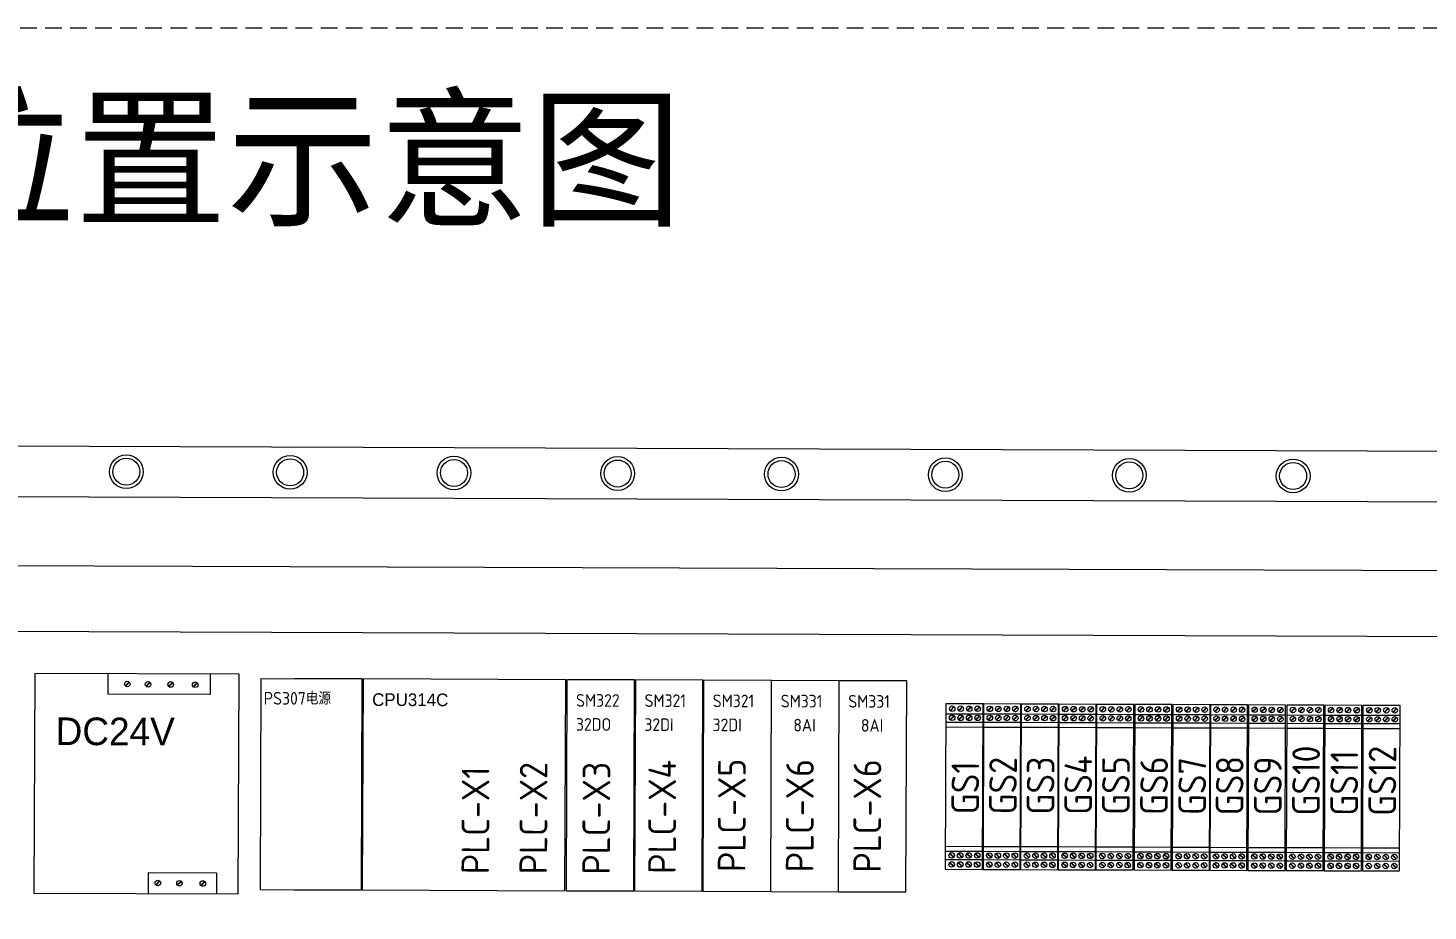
# Model space of a CAD drawing. Header units: millimetres. Extents: x 32721 to 103787, y 57624 to 127312.
# Drawn here: x 33099.7 to 33518.8, y 61920.4 to 62184.8 of the extents above; entities that cross this region are included whole.
import ezdxf

# ---------------------------------------------------------------- set-up
doc = ezdxf.new("R2010")
doc.units = ezdxf.units.MM
doc.header["$LTSCALE"] = 10
doc.linetypes.add('DASHED', pattern=[0.75, 0.5, -0.25])
doc.layers.get('0').update_dxf_attribs({"lineweight": 18})
doc.layers.add('1轮廓实线层', color=7, linetype='Continuous', lineweight=18)
doc.layers.add('6文字层', color=3, linetype='Continuous', lineweight=18)
doc.styles.add('FS', font='')
doc.styles.get("Standard").update_dxf_attribs({"font": 'isocp.shx', "width": 0.707, "bigfont": 'hztxt.shx'})
doc.styles.add('样式 1', font='SIMYOU.TTF', dxfattribs={"width": 0.75})
doc.styles.get('FS').set_extended_font_data('宋体')

msp = doc.modelspace()

# ---------------------------------------------------------------- linework, layer by layer
at = {"layer": '1轮廓实线层'}
for p, q in [((33028.64, 62059.9), (33726.1, 62057.38)), ((33043.75, 62044.68), (33710.89, 62042.27)), ((33068.33, 62024), (33686.16, 62021.77)), ((33087.98, 62004.22), (33666.36, 62002.14)), ((33101.77, 61991.54), (33101.53, 61925.83)), ((33162.92, 61991.31), (33101.77, 61991.54)), ((33162.69, 61925.61), (33162.92, 61991.31)), ((33128.83, 61987.87), (33129.99, 61989.02)), ((33128.93, 61987.77), (33130.1, 61988.92)), ((33135.05, 61987.79), (33136.21, 61988.95)), ((33135.15, 61987.69), (33136.31, 61988.85)), ((33141.81, 61987.72), (33142.97, 61988.88)), ((33141.91, 61987.62), (33143.08, 61988.77)), ((33149.15, 61987.64), (33150.32, 61988.8)), ((33149.25, 61987.54), (33150.42, 61988.7)), ((33169.48, 61990.03), (33169.25, 61926.85)), ((33169.48, 61990.03), (33199.8, 61989.92)), ((33199.8, 61989.92), (33179.58, 61989.99)), ((33199.57, 61926.74), (33199.8, 61989.92)), ((33200.04, 61989.92), (33199.81, 61926.74)), ((33260.69, 61989.7), (33200.04, 61989.92)), ((33260.46, 61926.52), (33260.69, 61989.7)), ((33261.07, 61989.7), (33260.84, 61926.52)), ((33281.29, 61989.62), (33261.07, 61989.7)), ((33281.06, 61926.45), (33281.29, 61989.62)), ((33281.56, 61989.62), (33281.33, 61926.45)), ((33301.78, 61989.55), (33281.56, 61989.62)), ((33301.55, 61926.37), (33301.78, 61989.55)), ((33301.96, 61989.55), (33301.74, 61926.37)), ((33322.18, 61989.48), (33301.96, 61989.55)), ((33322.18, 61989.48), (33321.95, 61926.3)), ((33322.1, 61926.3), (33322.32, 61989.48)), ((33342.54, 61989.4), (33322.32, 61989.48)), ((33342.31, 61926.23), (33342.54, 61989.4)), ((33342.31, 61926.23), (33342.54, 61989.4)), ((33362.76, 61989.33), (33342.54, 61989.4)), ((33362.53, 61926.15), (33362.76, 61989.33)), ((33137.97, 61928.31), (33139.14, 61929.46)), ((33138.07, 61928.2), (33139.24, 61929.36)), ((33144.44, 61928.23), (33145.6, 61929.39)), ((33144.54, 61928.13), (33145.7, 61929.29)), ((33151.45, 61928.16), (33152.61, 61929.31)), ((33151.55, 61928.05), (33152.72, 61929.21)), ((33101.53, 61925.83), (33162.69, 61925.61)), ((33169.25, 61926.85), (33199.57, 61926.74)), ((33179.36, 61926.81), (33199.57, 61926.74)), ((33199.81, 61926.74), (33260.46, 61926.52)), ((33260.84, 61926.52), (33281.06, 61926.45)), ((33281.33, 61926.45), (33301.55, 61926.37)), ((33301.74, 61926.37), (33321.95, 61926.3)), ((33322.1, 61926.3), (33342.31, 61926.23)), ((33342.31, 61926.23), (33362.53, 61926.15))]:
    msp.add_line(p, q, dxfattribs=at)
at = {"layer": '1轮廓实线层', "lineweight": 13}
for p, q in [((33374.5, 61982.46), (33374.32, 61932.93)), ((33385.62, 61982.42), (33374.5, 61982.46)), ((33385.44, 61932.89), (33385.62, 61982.42)), ((33385.77, 61982.42), (33385.6, 61932.89)), ((33396.89, 61982.38), (33385.77, 61982.42)), ((33396.71, 61932.85), (33396.89, 61982.38)), ((33397.05, 61982.38), (33396.87, 61932.85)), ((33408.16, 61982.34), (33397.05, 61982.38)), ((33407.99, 61932.81), (33408.16, 61982.34)), ((33408.32, 61982.34), (33408.14, 61932.81)), ((33419.44, 61982.3), (33408.32, 61982.34)), ((33419.26, 61932.77), (33419.44, 61982.3)), ((33419.59, 61982.3), (33419.41, 61932.77)), ((33430.71, 61982.26), (33419.59, 61982.3)), ((33430.53, 61932.73), (33430.71, 61982.26)), ((33431.01, 61982.26), (33430.84, 61932.73)), ((33442.13, 61982.22), (33431.01, 61982.26)), ((33441.95, 61932.69), (33442.13, 61982.22)), ((33442.44, 61982.22), (33442.26, 61932.69)), ((33453.56, 61982.18), (33442.44, 61982.22)), ((33374.49, 61979.52), (33385.61, 61979.48)), ((33375.74, 61977.76), (33376.9, 61978.92)), ((33375.75, 61980.48), (33376.91, 61981.63)), ((33375.84, 61977.66), (33377, 61978.82)), ((33375.85, 61980.37), (33377.01, 61981.53)), ((33378.28, 61977.75), (33379.45, 61978.91)), ((33378.29, 61980.47), (33379.46, 61981.63)), ((33378.38, 61977.65), (33379.55, 61978.81)), ((33378.39, 61980.37), (33379.56, 61981.52)), ((33380.83, 61977.74), (33381.99, 61978.9)), ((33380.84, 61980.46), (33382, 61981.62)), ((33380.93, 61977.64), (33382.09, 61978.8)), ((33380.94, 61980.36), (33382.1, 61981.51)), ((33383.37, 61977.74), (33384.54, 61978.89)), ((33383.38, 61980.45), (33384.55, 61981.61)), ((33383.47, 61977.63), (33384.64, 61978.79)), ((33383.48, 61980.35), (33384.65, 61981.5)), ((33385.76, 61979.48), (33396.88, 61979.44)), ((33387.01, 61977.72), (33388.17, 61978.88)), ((33387.02, 61980.44), (33388.18, 61981.59)), ((33387.11, 61977.62), (33388.27, 61978.78)), ((33387.12, 61980.33), (33388.28, 61981.49)), ((33389.55, 61977.71), (33390.72, 61978.87)), ((33389.56, 61980.43), (33390.73, 61981.58)), ((33389.65, 61977.61), (33390.82, 61978.77)), ((33389.66, 61980.32), (33390.83, 61981.48)), ((33392.1, 61977.7), (33393.26, 61978.86)), ((33392.11, 61980.42), (33393.27, 61981.58)), ((33392.2, 61977.6), (33393.37, 61978.76)), ((33392.21, 61980.32), (33393.38, 61981.47)), ((33394.64, 61977.69), (33395.81, 61978.85)), ((33394.65, 61980.41), (33395.82, 61981.57)), ((33394.75, 61977.59), (33395.91, 61978.75)), ((33394.76, 61980.31), (33395.92, 61981.46)), ((33397.04, 61979.44), (33408.15, 61979.4)), ((33398.28, 61977.68), (33399.44, 61978.84)), ((33398.29, 61980.4), (33399.45, 61981.55)), ((33398.38, 61977.58), (33399.55, 61978.74)), ((33398.39, 61980.29), (33399.56, 61981.45)), ((33400.82, 61977.67), (33401.99, 61978.83)), ((33400.83, 61980.39), (33402, 61981.54)), ((33400.93, 61977.57), (33402.09, 61978.73)), ((33400.94, 61980.28), (33402.1, 61981.44)), ((33403.37, 61977.66), (33404.54, 61978.82)), ((33403.38, 61980.38), (33404.55, 61981.53)), ((33403.47, 61977.56), (33404.64, 61978.72)), ((33403.48, 61980.27), (33404.65, 61981.43)), ((33405.92, 61977.65), (33407.08, 61978.81)), ((33405.93, 61980.37), (33407.09, 61981.53)), ((33406.02, 61977.55), (33407.18, 61978.71)), ((33406.03, 61980.27), (33407.19, 61981.42)), ((33408.31, 61979.4), (33419.43, 61979.36)), ((33409.55, 61977.64), (33410.72, 61978.8)), ((33409.56, 61980.35), (33410.73, 61981.51)), ((33409.65, 61977.54), (33410.82, 61978.7)), ((33409.66, 61980.25), (33410.83, 61981.41)), ((33412.1, 61977.63), (33413.26, 61978.79)), ((33412.11, 61980.35), (33413.27, 61981.5)), ((33412.2, 61977.53), (33413.36, 61978.69)), ((33412.21, 61980.24), (33413.37, 61981.4)), ((33414.64, 61977.62), (33415.81, 61978.78)), ((33414.65, 61980.34), (33415.82, 61981.49)), ((33414.74, 61977.52), (33415.91, 61978.68)), ((33414.75, 61980.23), (33415.92, 61981.39)), ((33417.19, 61977.61), (33418.35, 61978.77)), ((33417.2, 61980.33), (33418.36, 61981.48)), ((33417.29, 61977.51), (33418.46, 61978.67)), ((33417.3, 61980.23), (33418.47, 61981.38)), ((33419.58, 61979.36), (33430.7, 61979.32)), ((33420.82, 61977.6), (33421.99, 61978.76)), ((33420.83, 61980.31), (33422, 61981.47)), ((33420.92, 61977.5), (33422.09, 61978.66)), ((33420.93, 61980.21), (33422.1, 61981.37)), ((33423.37, 61977.59), (33424.53, 61978.75)), ((33423.38, 61980.31), (33424.54, 61981.46)), ((33423.47, 61977.49), (33424.64, 61978.65)), ((33423.48, 61980.2), (33424.65, 61981.36)), ((33425.91, 61977.58), (33427.08, 61978.74)), ((33425.92, 61980.3), (33427.09, 61981.45)), ((33426.02, 61977.48), (33427.18, 61978.64)), ((33426.03, 61980.19), (33427.19, 61981.35)), ((33428.46, 61977.57), (33429.63, 61978.73)), ((33428.47, 61980.29), (33429.64, 61981.44)), ((33428.56, 61977.47), (33429.73, 61978.63)), ((33428.57, 61980.18), (33429.74, 61981.34)), ((33431, 61979.32), (33442.12, 61979.28)), ((33432.25, 61977.56), (33433.41, 61978.72)), ((33432.26, 61980.27), (33433.42, 61981.43)), ((33432.35, 61977.46), (33433.51, 61978.61)), ((33432.36, 61980.17), (33433.52, 61981.33)), ((33434.79, 61977.55), (33435.96, 61978.71)), ((33434.8, 61980.26), (33435.97, 61981.42)), ((33434.89, 61977.45), (33436.06, 61978.61)), ((33434.9, 61980.16), (33436.07, 61981.32)), ((33437.34, 61977.54), (33438.5, 61978.7)), ((33437.35, 61980.25), (33438.51, 61981.41)), ((33437.44, 61977.44), (33438.61, 61978.6)), ((33437.45, 61980.15), (33438.62, 61981.31)), ((33439.88, 61977.53), (33441.05, 61978.69)), ((33439.89, 61980.25), (33441.06, 61981.4)), ((33439.99, 61977.43), (33441.15, 61978.59)), ((33440, 61980.14), (33441.16, 61981.3)), ((33442.43, 61979.28), (33453.55, 61979.24)), ((33443.67, 61977.52), (33444.84, 61978.68)), ((33443.68, 61980.23), (33444.85, 61981.39)), ((33443.77, 61977.42), (33444.94, 61978.57)), ((33443.78, 61980.13), (33444.95, 61981.29)), ((33446.22, 61977.51), (33447.38, 61978.67)), ((33446.23, 61980.22), (33447.39, 61981.38)), ((33446.32, 61977.41), (33447.49, 61978.56)), ((33446.33, 61980.12), (33447.49, 61981.28)), ((33448.76, 61977.5), (33449.93, 61978.66)), ((33448.77, 61980.21), (33449.94, 61981.37)), ((33448.87, 61980.11), (33450.04, 61981.27)), ((33448.87, 61977.4), (33450.03, 61978.55)), ((33451.31, 61977.49), (33452.48, 61978.65)), ((33451.32, 61980.2), (33452.49, 61981.36)), ((33451.41, 61977.39), (33452.58, 61978.55)), ((33451.42, 61980.1), (33452.59, 61981.26)), ((33453.38, 61932.65), (33453.56, 61982.18)), ((33453.65, 61982.18), (33453.47, 61932.65)), ((33453.64, 61979.24), (33464.75, 61979.2)), ((33464.77, 61982.14), (33453.65, 61982.18)), ((33454.88, 61977.48), (33456.05, 61978.63)), ((33454.89, 61980.19), (33456.06, 61981.35)), ((33454.98, 61977.38), (33456.15, 61978.53)), ((33454.99, 61980.09), (33456.16, 61981.25)), ((33457.43, 61977.47), (33458.59, 61978.63)), ((33457.44, 61980.18), (33458.6, 61981.34)), ((33457.53, 61977.37), (33458.69, 61978.52)), ((33457.54, 61980.08), (33458.7, 61981.24)), ((33459.97, 61977.46), (33461.14, 61978.62)), ((33459.98, 61980.17), (33461.15, 61981.33)), ((33460.07, 61977.36), (33461.24, 61978.51)), ((33460.08, 61980.07), (33461.25, 61981.23)), ((33462.52, 61977.45), (33463.68, 61978.61)), ((33462.53, 61980.16), (33463.69, 61981.32)), ((33462.62, 61977.35), (33463.78, 61978.5)), ((33462.63, 61980.06), (33463.79, 61981.22)), ((33464.59, 61932.61), (33464.77, 61982.14)), ((33465.07, 61982.14), (33464.89, 61932.61)), ((33465.06, 61979.2), (33476.18, 61979.16)), ((33476.19, 61982.1), (33465.07, 61982.14)), ((33466.3, 61977.44), (33467.47, 61978.59)), ((33466.31, 61980.15), (33467.48, 61981.31)), ((33466.41, 61977.33), (33467.57, 61978.49)), ((33466.42, 61980.05), (33467.58, 61981.21)), ((33468.85, 61977.43), (33470.02, 61978.58)), ((33468.86, 61980.14), (33470.03, 61981.3)), ((33468.95, 61977.32), (33470.12, 61978.48)), ((33468.96, 61980.04), (33470.13, 61981.2)), ((33471.4, 61977.42), (33472.56, 61978.58)), ((33471.41, 61980.13), (33472.57, 61981.29)), ((33471.5, 61977.32), (33472.66, 61978.47)), ((33471.51, 61980.03), (33472.67, 61981.19)), ((33473.94, 61977.41), (33475.11, 61978.57)), ((33473.95, 61980.12), (33475.12, 61981.28)), ((33474.04, 61977.31), (33475.21, 61978.46)), ((33474.05, 61980.02), (33475.22, 61981.18)), ((33476.01, 61932.57), (33476.19, 61982.1)), ((33476.5, 61982.1), (33476.32, 61932.57)), ((33476.49, 61979.16), (33487.6, 61979.12)), ((33487.61, 61982.06), (33476.5, 61982.1)), ((33477.73, 61977.39), (33478.89, 61978.55)), ((33477.74, 61980.11), (33478.9, 61981.27)), ((33477.83, 61977.29), (33479, 61978.45)), ((33477.84, 61980.01), (33479.01, 61981.16)), ((33480.27, 61977.39), (33481.44, 61978.54)), ((33480.28, 61980.1), (33481.45, 61981.26)), ((33480.38, 61977.28), (33481.54, 61978.44)), ((33480.39, 61980), (33481.55, 61981.15)), ((33482.82, 61977.38), (33483.99, 61978.53)), ((33482.83, 61980.09), (33484, 61981.25)), ((33482.92, 61977.27), (33484.09, 61978.43)), ((33482.93, 61979.99), (33484.1, 61981.15)), ((33485.37, 61977.37), (33486.53, 61978.52)), ((33485.38, 61980.08), (33486.54, 61981.24)), ((33485.47, 61977.27), (33486.63, 61978.42)), ((33485.48, 61979.98), (33486.64, 61981.14)), ((33487.44, 61932.53), (33487.61, 61982.06)), ((33487.92, 61982.05), (33487.74, 61932.52)), ((33487.91, 61979.11), (33499.03, 61979.07)), ((33499.04, 61982.01), (33487.92, 61982.05)), ((33489.15, 61977.35), (33490.32, 61978.51)), ((33489.16, 61980.07), (33490.33, 61981.22)), ((33489.26, 61979.97), (33490.43, 61981.12)), ((33489.26, 61977.25), (33490.42, 61978.41)), ((33491.7, 61977.34), (33492.87, 61978.5)), ((33491.71, 61980.06), (33492.87, 61981.22)), ((33491.8, 61977.24), (33492.97, 61978.4)), ((33491.81, 61979.96), (33492.98, 61981.11)), ((33494.25, 61977.34), (33495.41, 61978.49)), ((33494.26, 61980.05), (33495.42, 61981.21)), ((33494.35, 61977.23), (33495.51, 61978.39)), ((33494.36, 61979.95), (33495.52, 61981.1)), ((33496.79, 61977.33), (33497.96, 61978.48)), ((33496.8, 61980.04), (33497.97, 61981.2)), ((33496.89, 61977.22), (33498.06, 61978.38)), ((33496.9, 61979.94), (33498.07, 61981.1)), ((33498.86, 61932.48), (33499.04, 61982.01)), ((33499.34, 61982.01), (33499.17, 61932.48)), ((33499.33, 61979.07), (33510.45, 61979.03)), ((33510.46, 61981.97), (33499.34, 61982.01)), ((33500.58, 61977.31), (33501.74, 61978.47)), ((33500.59, 61980.03), (33501.75, 61981.18)), ((33500.68, 61977.21), (33501.85, 61978.37)), ((33500.69, 61979.92), (33501.86, 61981.08)), ((33503.12, 61977.3), (33504.29, 61978.46)), ((33503.13, 61980.02), (33504.3, 61981.17)), ((33503.23, 61977.2), (33504.39, 61978.36)), ((33503.24, 61979.91), (33504.4, 61981.07)), ((33505.67, 61977.29), (33506.84, 61978.45)), ((33505.68, 61980.01), (33506.85, 61981.17)), ((33505.77, 61977.19), (33506.94, 61978.35)), ((33505.78, 61979.91), (33506.95, 61981.06)), ((33508.22, 61977.28), (33509.38, 61978.44)), ((33508.23, 61980), (33509.39, 61981.16)), ((33508.32, 61977.18), (33509.48, 61978.34)), ((33508.33, 61979.9), (33509.49, 61981.05)), ((33510.29, 61932.44), (33510.46, 61981.97)), ((33374.48, 61977.02), (33385.6, 61976.98)), ((33374.48, 61975.57), (33385.6, 61975.53)), ((33385.75, 61976.98), (33396.87, 61976.94)), ((33385.75, 61975.53), (33396.87, 61975.49)), ((33397.02, 61975.49), (33408.14, 61975.45)), ((33397.03, 61976.94), (33408.15, 61976.9)), ((33408.29, 61975.45), (33419.41, 61975.41)), ((33408.3, 61976.9), (33419.42, 61976.86)), ((33419.56, 61975.41), (33430.68, 61975.37)), ((33419.57, 61976.86), (33430.69, 61976.82)), ((33430.99, 61976.82), (33442.11, 61976.78)), ((33430.99, 61975.37), (33442.11, 61975.33)), ((33442.41, 61975.33), (33453.53, 61975.29)), ((33442.42, 61976.78), (33453.54, 61976.74)), ((33453.62, 61975.29), (33464.74, 61975.25)), ((33453.63, 61976.74), (33464.75, 61976.7)), ((33465.05, 61976.7), (33476.17, 61976.66)), ((33465.05, 61975.24), (33476.17, 61975.2)), ((33476.47, 61975.2), (33487.59, 61975.16)), ((33476.48, 61976.65), (33487.6, 61976.61)), ((33487.9, 61976.61), (33499.02, 61976.57)), ((33487.9, 61975.16), (33499.01, 61975.12)), ((33499.32, 61975.12), (33510.44, 61975.08)), ((33499.33, 61976.57), (33510.44, 61976.53)), ((33374.34, 61938.38), (33385.46, 61938.34)), ((33374.35, 61939.83), (33385.47, 61939.79)), ((33375.59, 61937.63), (33376.75, 61936.46)), ((33375.69, 61937.73), (33376.85, 61936.56)), ((33378.14, 61937.62), (33379.29, 61936.45)), ((33378.24, 61937.72), (33379.4, 61936.55)), ((33380.68, 61937.61), (33381.84, 61936.44)), ((33380.78, 61937.71), (33381.94, 61936.54)), ((33383.23, 61937.6), (33384.39, 61936.43)), ((33383.33, 61937.7), (33384.49, 61936.53)), ((33385.61, 61938.33), (33396.73, 61938.29)), ((33385.62, 61939.79), (33396.74, 61939.75)), ((33386.86, 61937.59), (33388.02, 61936.42)), ((33386.96, 61937.69), (33388.12, 61936.52)), ((33389.41, 61937.58), (33390.57, 61936.41)), ((33389.51, 61937.68), (33390.67, 61936.51)), ((33391.95, 61937.57), (33393.11, 61936.4)), ((33392.06, 61937.67), (33393.21, 61936.5)), ((33394.5, 61937.56), (33395.66, 61936.39)), ((33394.6, 61937.66), (33395.76, 61936.49)), ((33396.89, 61939.75), (33408.01, 61939.71)), ((33396.89, 61938.29), (33408.01, 61938.25)), ((33398.13, 61937.54), (33399.29, 61936.38)), ((33398.24, 61937.65), (33399.39, 61936.48)), ((33400.68, 61937.54), (33401.84, 61936.37)), ((33400.78, 61937.64), (33401.94, 61936.47)), ((33403.23, 61937.53), (33404.38, 61936.36)), ((33403.33, 61937.63), (33404.49, 61936.46)), ((33405.77, 61937.52), (33406.93, 61936.35)), ((33405.87, 61937.62), (33407.03, 61936.45)), ((33408.16, 61939.71), (33419.28, 61939.67)), ((33408.16, 61938.25), (33419.28, 61938.21)), ((33409.41, 61937.5), (33410.56, 61936.34)), ((33409.51, 61937.61), (33410.67, 61936.44)), ((33411.95, 61937.5), (33413.11, 61936.33)), ((33412.05, 61937.6), (33413.21, 61936.43)), ((33414.5, 61937.49), (33415.66, 61936.32)), ((33414.6, 61937.59), (33415.76, 61936.42)), ((33417.04, 61937.48), (33418.2, 61936.31)), ((33417.15, 61937.58), (33418.3, 61936.41)), ((33419.43, 61938.21), (33430.55, 61938.17)), ((33419.44, 61939.66), (33430.55, 61939.62)), ((33420.68, 61937.46), (33421.84, 61936.3)), ((33420.78, 61937.57), (33421.94, 61936.4)), ((33423.22, 61937.45), (33424.38, 61936.29)), ((33423.33, 61937.56), (33424.48, 61936.39)), ((33425.77, 61937.45), (33426.93, 61936.28)), ((33425.87, 61937.55), (33427.03, 61936.38)), ((33428.32, 61937.44), (33429.47, 61936.27)), ((33428.42, 61937.54), (33429.58, 61936.37)), ((33430.85, 61938.17), (33441.97, 61938.13)), ((33430.86, 61939.62), (33441.98, 61939.58)), ((33432.1, 61937.42), (33433.26, 61936.26)), ((33432.2, 61937.52), (33433.36, 61936.36)), ((33434.65, 61937.41), (33435.81, 61936.25)), ((33434.75, 61937.51), (33435.91, 61936.35)), ((33437.19, 61937.4), (33438.35, 61936.24)), ((33437.3, 61937.51), (33438.45, 61936.34)), ((33439.74, 61937.39), (33440.9, 61936.23)), ((33439.84, 61937.5), (33441, 61936.33)), ((33442.28, 61939.58), (33453.4, 61939.54)), ((33442.28, 61938.13), (33453.4, 61938.09)), ((33443.53, 61937.38), (33444.68, 61936.22)), ((33443.63, 61937.48), (33444.79, 61936.32)), ((33446.07, 61937.37), (33447.23, 61936.21)), ((33446.18, 61937.47), (33447.33, 61936.31)), ((33448.62, 61937.36), (33449.78, 61936.2)), ((33448.72, 61937.46), (33449.88, 61936.3)), ((33451.16, 61937.35), (33452.32, 61936.19)), ((33451.27, 61937.45), (33452.42, 61936.29)), ((33453.49, 61939.54), (33464.61, 61939.5)), ((33453.49, 61938.09), (33464.61, 61938.05)), ((33454.73, 61937.34), (33455.89, 61936.17)), ((33454.84, 61937.44), (33455.99, 61936.28)), ((33457.28, 61937.33), (33458.44, 61936.17)), ((33457.38, 61937.43), (33458.54, 61936.27)), ((33459.83, 61937.32), (33460.98, 61936.16)), ((33459.93, 61937.42), (33461.09, 61936.26)), ((33462.37, 61937.31), (33463.53, 61936.15)), ((33462.47, 61937.41), (33463.63, 61936.25)), ((33464.91, 61938.05), (33476.03, 61938.01)), ((33464.92, 61939.5), (33476.04, 61939.46)), ((33466.16, 61937.3), (33467.32, 61936.13)), ((33466.26, 61937.4), (33467.42, 61936.24)), ((33468.71, 61937.29), (33469.86, 61936.12)), ((33468.81, 61937.39), (33469.96, 61936.23)), ((33471.25, 61937.28), (33472.41, 61936.12)), ((33471.35, 61937.38), (33472.51, 61936.22)), ((33473.8, 61937.27), (33474.95, 61936.11)), ((33473.9, 61937.37), (33475.06, 61936.21)), ((33476.34, 61939.46), (33487.46, 61939.42)), ((33476.34, 61938.01), (33487.46, 61937.97)), ((33477.58, 61937.26), (33478.74, 61936.09)), ((33477.69, 61937.36), (33478.84, 61936.19)), ((33480.13, 61937.25), (33481.29, 61936.08)), ((33480.23, 61937.35), (33481.39, 61936.18)), ((33482.68, 61937.24), (33483.83, 61936.07)), ((33482.78, 61937.34), (33483.94, 61936.18)), ((33485.22, 61937.23), (33486.38, 61936.06)), ((33485.32, 61937.33), (33486.48, 61936.17)), ((33487.76, 61937.97), (33498.88, 61937.93)), ((33487.77, 61939.42), (33498.89, 61939.38)), ((33489.01, 61937.22), (33490.17, 61936.05)), ((33489.11, 61937.32), (33490.27, 61936.15)), ((33491.55, 61937.21), (33492.71, 61936.04)), ((33491.66, 61937.31), (33492.81, 61936.14)), ((33494.1, 61937.2), (33495.26, 61936.03)), ((33494.2, 61937.3), (33495.36, 61936.13)), ((33496.65, 61937.19), (33497.8, 61936.02)), ((33496.75, 61937.29), (33497.91, 61936.13)), ((33499.19, 61939.38), (33510.31, 61939.34)), ((33499.19, 61937.92), (33510.3, 61937.88)), ((33500.43, 61937.18), (33501.59, 61936.01)), ((33500.54, 61937.28), (33501.69, 61936.11)), ((33502.98, 61937.17), (33504.14, 61936)), ((33503.08, 61937.27), (33504.24, 61936.1)), ((33505.53, 61937.16), (33506.68, 61935.99)), ((33505.63, 61937.26), (33506.78, 61936.09)), ((33508.07, 61937.15), (33509.23, 61935.98)), ((33508.17, 61937.25), (33509.33, 61936.08)), ((33374.32, 61932.93), (33385.44, 61932.89)), ((33374.33, 61935.87), (33385.45, 61935.83)), ((33375.58, 61934.91), (33376.74, 61933.75)), ((33375.68, 61935.01), (33376.84, 61933.85)), ((33378.13, 61934.9), (33379.28, 61933.74)), ((33378.23, 61935), (33379.39, 61933.84)), ((33380.67, 61934.89), (33381.83, 61933.73)), ((33380.77, 61935), (33381.93, 61933.83)), ((33383.22, 61934.88), (33384.38, 61933.72)), ((33383.32, 61934.99), (33384.48, 61933.82)), ((33385.6, 61932.89), (33396.71, 61932.85)), ((33385.61, 61935.83), (33396.72, 61935.79)), ((33386.85, 61934.87), (33388.01, 61933.71)), ((33386.95, 61934.97), (33388.11, 61933.81)), ((33389.4, 61934.86), (33390.56, 61933.7)), ((33389.5, 61934.96), (33390.66, 61933.8)), ((33391.94, 61934.85), (33393.1, 61933.69)), ((33392.05, 61934.95), (33393.2, 61933.79)), ((33394.49, 61934.84), (33395.65, 61933.68)), ((33394.59, 61934.95), (33395.75, 61933.78)), ((33396.87, 61932.85), (33407.99, 61932.81)), ((33396.88, 61935.79), (33408, 61935.75)), ((33398.12, 61934.83), (33399.28, 61933.67)), ((33398.23, 61934.93), (33399.38, 61933.77)), ((33400.67, 61934.82), (33401.83, 61933.66)), ((33400.77, 61934.92), (33401.93, 61933.76)), ((33403.22, 61934.81), (33404.37, 61933.65)), ((33403.32, 61934.91), (33404.48, 61933.75)), ((33405.76, 61934.8), (33406.92, 61933.64)), ((33405.86, 61934.9), (33407.02, 61933.74)), ((33408.14, 61932.81), (33419.26, 61932.77)), ((33408.15, 61935.75), (33419.27, 61935.71)), ((33409.4, 61934.79), (33410.55, 61933.62)), ((33409.5, 61934.89), (33410.66, 61933.73)), ((33411.94, 61934.78), (33413.1, 61933.62)), ((33412.04, 61934.88), (33413.2, 61933.72)), ((33414.49, 61934.77), (33415.65, 61933.61)), ((33414.59, 61934.87), (33415.75, 61933.71)), ((33417.03, 61934.76), (33418.19, 61933.6)), ((33417.14, 61934.86), (33418.29, 61933.7)), ((33419.41, 61932.77), (33430.53, 61932.73)), ((33419.42, 61935.71), (33430.54, 61935.67)), ((33420.67, 61934.75), (33421.83, 61933.58)), ((33420.77, 61934.85), (33421.93, 61933.69)), ((33423.21, 61934.74), (33424.37, 61933.57)), ((33423.32, 61934.84), (33424.47, 61933.68)), ((33425.76, 61934.73), (33426.92, 61933.57)), ((33425.86, 61934.83), (33427.02, 61933.67)), ((33428.31, 61934.72), (33429.46, 61933.56)), ((33428.41, 61934.82), (33429.57, 61933.66)), ((33430.84, 61932.73), (33441.95, 61932.69)), ((33430.85, 61935.67), (33441.96, 61935.63)), ((33432.09, 61934.71), (33433.25, 61933.54)), ((33432.19, 61934.81), (33433.35, 61933.64)), ((33434.64, 61934.7), (33435.8, 61933.53)), ((33434.74, 61934.8), (33435.9, 61933.63)), ((33437.18, 61934.69), (33438.34, 61933.52)), ((33437.29, 61934.79), (33438.44, 61933.63)), ((33439.73, 61934.68), (33440.89, 61933.52)), ((33439.83, 61934.78), (33440.99, 61933.62)), ((33442.26, 61932.69), (33453.38, 61932.65)), ((33442.27, 61935.63), (33453.39, 61935.59)), ((33443.52, 61934.67), (33444.67, 61933.5)), ((33443.62, 61934.77), (33444.78, 61933.6)), ((33446.06, 61934.66), (33447.22, 61933.49)), ((33446.17, 61934.76), (33447.32, 61933.59)), ((33448.61, 61934.65), (33449.77, 61933.48)), ((33448.71, 61934.75), (33449.87, 61933.58)), ((33451.15, 61934.64), (33452.31, 61933.47)), ((33451.26, 61934.74), (33452.41, 61933.58)), ((33453.47, 61932.65), (33464.59, 61932.61)), ((33453.48, 61935.59), (33464.6, 61935.55)), ((33454.73, 61934.63), (33455.88, 61933.46)), ((33454.83, 61934.73), (33455.98, 61933.56)), ((33457.27, 61934.62), (33458.43, 61933.45)), ((33457.37, 61934.72), (33458.53, 61933.55)), ((33459.82, 61934.61), (33460.97, 61933.44)), ((33459.92, 61934.71), (33461.08, 61933.54)), ((33462.36, 61934.6), (33463.52, 61933.43)), ((33462.46, 61934.7), (33463.62, 61933.53)), ((33464.89, 61932.61), (33476.01, 61932.57)), ((33464.9, 61935.55), (33476.02, 61935.51)), ((33466.15, 61934.59), (33467.31, 61933.42)), ((33466.25, 61934.69), (33467.41, 61933.52)), ((33468.7, 61934.58), (33469.85, 61933.41)), ((33468.8, 61934.68), (33469.96, 61933.51)), ((33471.24, 61934.57), (33472.4, 61933.4)), ((33471.34, 61934.67), (33472.5, 61933.5)), ((33473.79, 61934.56), (33474.94, 61933.39)), ((33473.89, 61934.66), (33475.05, 61933.49)), ((33476.32, 61932.57), (33487.44, 61932.53)), ((33476.33, 61935.51), (33487.45, 61935.47)), ((33477.57, 61934.54), (33478.73, 61933.38)), ((33477.68, 61934.65), (33478.83, 61933.48)), ((33480.12, 61934.54), (33481.28, 61933.37)), ((33480.22, 61934.64), (33481.38, 61933.47)), ((33482.67, 61934.53), (33483.82, 61933.36)), ((33482.77, 61934.63), (33483.93, 61933.46)), ((33485.21, 61934.52), (33486.37, 61933.35)), ((33485.31, 61934.62), (33486.47, 61933.45)), ((33487.74, 61932.52), (33498.86, 61932.48)), ((33487.75, 61935.47), (33498.87, 61935.43)), ((33489, 61934.5), (33490.16, 61933.34)), ((33489.1, 61934.6), (33490.26, 61933.44)), ((33491.54, 61934.49), (33492.7, 61933.33)), ((33491.65, 61934.6), (33492.8, 61933.43)), ((33494.09, 61934.48), (33495.25, 61933.32)), ((33494.19, 61934.59), (33495.35, 61933.42)), ((33496.64, 61934.48), (33497.79, 61933.31)), ((33496.74, 61934.58), (33497.9, 61933.41)), ((33499.17, 61932.48), (33510.29, 61932.44)), ((33499.18, 61935.42), (33510.3, 61935.38)), ((33500.42, 61934.46), (33501.58, 61933.3)), ((33500.53, 61934.56), (33501.68, 61933.4)), ((33502.97, 61934.45), (33504.13, 61933.29)), ((33503.07, 61934.55), (33504.23, 61933.39)), ((33505.52, 61934.44), (33506.67, 61933.28)), ((33505.62, 61934.54), (33506.77, 61933.38)), ((33508.06, 61934.43), (33509.22, 61933.27)), ((33508.16, 61934.54), (33509.32, 61933.37))]:
    msp.add_line(p, q, dxfattribs=at)
at = {"layer": '1轮廓实线层', "linetype": 'DASHED'}
msp.add_lwpolyline([(32887.35, 62184.8), (33823.3, 62184.8), (33823.3, 61318.65), (32887.35, 61318.65)], close=True, dxfattribs=at)
at = {"layer": '1轮廓实线层'}
for points in [[(33154.24, 61991.35), (33154.22, 61985.27), (33123.75, 61985.38), (33123.78, 61991.46)], [(33135.84, 61925.71), (33135.86, 61931.98), (33156.21, 61931.91), (33156.19, 61925.64)]]:
    msp.add_lwpolyline(points, dxfattribs=at)
for centre, radius in [((33129.19, 62051.95), 5.05), ((33129.19, 62051.95), 4.04), ((33178.21, 62051.78), 5.05), ((33178.21, 62051.78), 4.04), ((33227.24, 62051.6), 5.05), ((33227.24, 62051.6), 4.04), ((33276.26, 62051.42), 5.05), ((33276.26, 62051.42), 4.04), ((33325.29, 62051.24), 5.05), ((33325.29, 62051.24), 4.04), ((33374.31, 62051.07), 5.05), ((33374.31, 62051.07), 4.04), ((33429.4, 62050.87), 5.05), ((33429.4, 62050.87), 4.04), ((33478.43, 62050.69), 5.05), ((33478.43, 62050.69), 4.04), ((33129.46, 61988.4), 0.821), ((33135.68, 61988.32), 0.821), ((33142.44, 61988.25), 0.821), ((33149.78, 61988.17), 0.821), ((33138.61, 61928.83), 0.821), ((33145.07, 61928.76), 0.821), ((33152.08, 61928.68), 0.821)]:
    msp.add_circle(centre, radius, dxfattribs=at)
at = {"layer": '1轮廓实线层', "lineweight": 13}
for centre in [(33376.37, 61978.29), (33376.38, 61981), (33378.91, 61978.28), (33378.92, 61981), (33381.46, 61978.27), (33381.47, 61980.99), (33384.01, 61978.26), (33384.02, 61980.98), (33387.64, 61978.25), (33387.65, 61980.96), (33390.19, 61978.24), (33390.2, 61980.95), (33392.73, 61978.23), (33392.74, 61980.95), (33395.28, 61978.22), (33395.29, 61980.94), (33398.91, 61978.21), (33398.92, 61980.92), (33401.46, 61978.2), (33401.47, 61980.91), (33404, 61978.19), (33404.01, 61980.9), (33406.55, 61978.18), (33406.56, 61980.9), (33410.18, 61978.17), (33410.19, 61980.88), (33412.73, 61978.16), (33412.74, 61980.87), (33415.28, 61978.15), (33415.29, 61980.86), (33417.82, 61978.14), (33417.83, 61980.86), (33421.46, 61978.13), (33421.47, 61980.84), (33424, 61978.12), (33424.01, 61980.83), (33426.55, 61978.11), (33426.56, 61980.82), (33429.09, 61978.1), (33429.1, 61980.81), (33432.88, 61978.09), (33432.89, 61980.8), (33435.43, 61978.08), (33435.44, 61980.79), (33437.97, 61978.07), (33437.98, 61980.78), (33440.52, 61978.06), (33440.53, 61980.77), (33444.31, 61978.05), (33444.32, 61980.76), (33446.85, 61978.04), (33446.86, 61980.75), (33449.4, 61978.03), (33449.41, 61980.74), (33451.94, 61978.02), (33451.95, 61980.73), (33455.51, 61978.01), (33455.52, 61980.72), (33458.06, 61978), (33458.07, 61980.71), (33460.6, 61977.99), (33460.61, 61980.7), (33463.15, 61977.98), (33463.16, 61980.69), (33466.94, 61977.96), (33466.95, 61980.68), (33469.48, 61977.95), (33469.49, 61980.67), (33472.03, 61977.95), (33472.04, 61980.66), (33474.58, 61977.94), (33474.59, 61980.65), (33478.36, 61977.92), (33478.37, 61980.64), (33480.91, 61977.91), (33480.92, 61980.63), (33483.45, 61977.9), (33483.46, 61980.62), (33486, 61977.9), (33486.01, 61980.61), (33489.79, 61977.88), (33489.8, 61980.6), (33492.33, 61977.87), (33492.34, 61980.59), (33494.88, 61977.86), (33494.89, 61980.58), (33497.42, 61977.85), (33497.43, 61980.57), (33501.21, 61977.84), (33501.22, 61980.55), (33503.76, 61977.83), (33503.77, 61980.54), (33506.3, 61977.82), (33506.31, 61980.54), (33508.85, 61977.81), (33508.86, 61980.53), (33376.22, 61937.09), (33378.77, 61937.08), (33381.31, 61937.08), (33383.86, 61937.07), (33387.49, 61937.05), (33390.04, 61937.04), (33392.58, 61937.03), (33395.13, 61937.03), (33398.76, 61937.01), (33401.31, 61937), (33403.86, 61936.99), (33406.4, 61936.99), (33410.04, 61936.97), (33412.58, 61936.96), (33415.13, 61936.95), (33417.67, 61936.94), (33421.31, 61936.93), (33423.85, 61936.92), (33426.4, 61936.91), (33428.95, 61936.9), (33432.73, 61936.89), (33435.28, 61936.88), (33437.82, 61936.87), (33440.37, 61936.86), (33444.16, 61936.85), (33446.7, 61936.84), (33449.25, 61936.83), (33451.79, 61936.82), (33455.36, 61936.81), (33457.91, 61936.8), (33460.46, 61936.79), (33463, 61936.78), (33466.79, 61936.77), (33469.33, 61936.76), (33471.88, 61936.75), (33474.43, 61936.74), (33478.21, 61936.73), (33480.76, 61936.72), (33483.31, 61936.71), (33485.85, 61936.7), (33489.64, 61936.68), (33492.18, 61936.68), (33494.73, 61936.67), (33497.28, 61936.66), (33501.06, 61936.64), (33503.61, 61936.63), (33506.15, 61936.62), (33508.7, 61936.62), (33376.21, 61934.38), (33378.76, 61934.37), (33381.3, 61934.36), (33383.85, 61934.35), (33387.48, 61934.34), (33390.03, 61934.33), (33392.57, 61934.32), (33395.12, 61934.31), (33398.75, 61934.3), (33401.3, 61934.29), (33403.85, 61934.28), (33406.39, 61934.27), (33410.03, 61934.26), (33412.57, 61934.25), (33415.12, 61934.24), (33417.66, 61934.23), (33421.3, 61934.22), (33423.84, 61934.21), (33426.39, 61934.2), (33428.94, 61934.19), (33432.72, 61934.18), (33435.27, 61934.17), (33437.81, 61934.16), (33440.36, 61934.15), (33444.15, 61934.13), (33446.69, 61934.13), (33449.24, 61934.12), (33451.78, 61934.11), (33455.35, 61934.09), (33457.9, 61934.09), (33460.45, 61934.08), (33462.99, 61934.07), (33466.78, 61934.05), (33469.33, 61934.04), (33471.87, 61934.03), (33474.42, 61934.03), (33478.2, 61934.01), (33480.75, 61934), (33483.3, 61933.99), (33485.84, 61933.98), (33489.63, 61933.97), (33492.17, 61933.96), (33494.72, 61933.95), (33497.27, 61933.94), (33501.05, 61933.93), (33503.6, 61933.92), (33506.14, 61933.91), (33508.69, 61933.9)]:
    msp.add_circle(centre, 0.821, dxfattribs=at)

# ---------------------------------------------------------------- texts
at = {"color": 3, "style": 'FS'}
msp.add_text('说明：位置示意图', height=33.333, dxfattribs=at).set_placement((32931.91, 62128.97))
at = {"layer": '1轮廓实线层'}
for s, p in [('PS307电源', (33170.29, 61982.25)), ('SM322', (33263.78, 61981.62)), ('SM321', (33284.27, 61981.55)), ('SM321', (33304.68, 61981.48)), ('SM331', (33325.04, 61981.4)), ('SM331', (33345.25, 61981.33)), ('32DO', (33263.75, 61974.43)), ('32DI', (33284.24, 61974.36)), ('32DI', (33304.65, 61974.28)), ('8AI', (33328.82, 61974.2)), ('8AI', (33349.04, 61974.12))]:
    msp.add_text(s, height=3.785, rotation=359.7932, dxfattribs=at).set_placement(p)
at = {"layer": '1轮廓实线层', "style": '样式 1'}
msp.add_text('CPU314C', height=3.785, rotation=359.7932, dxfattribs=at).set_placement((33202.75, 61981.84))
at = {"layer": '6文字层', "style": '样式 1'}
msp.add_text('DC24V', height=8.269, rotation=359.7932, dxfattribs=at).set_placement((33108.01, 61970.14))
at = {"layer": '6文字层'}
for s, p in [('GS2', (33395.68, 61949.32)), ('GS3', (33406.95, 61949.28)), ('GS4', (33418.22, 61949.24)), ('GS5', (33429.49, 61949.2)), ('GS6', (33440.92, 61949.16)), ('GS7', (33452.34, 61949.12)), ('GS8', (33463.55, 61949.08)), ('GS9', (33474.98, 61949.04)), ('GS10', (33486.4, 61949)), ('GS11', (33497.83, 61948.96)), ('GS12', (33509.25, 61948.91)), ('PLC-X1', (33237.76, 61931.45)), ('PLC-X2', (33255.11, 61931.39)), ('PLC-X3', (33273.94, 61931.32)), ('PLC-X4', (33293.64, 61931.55)), ('PLC-X5', (33314.48, 61932.08)), ('PLC-X6', (33334.84, 61932.01)), ('PLC-X6', (33355.05, 61931.93)), ('GS1', (33384.41, 61949.37))]:
    msp.add_text(s, height=8.269, rotation=89.7932, dxfattribs=at).set_placement(p)

doc.saveas('drawing.dxf')
